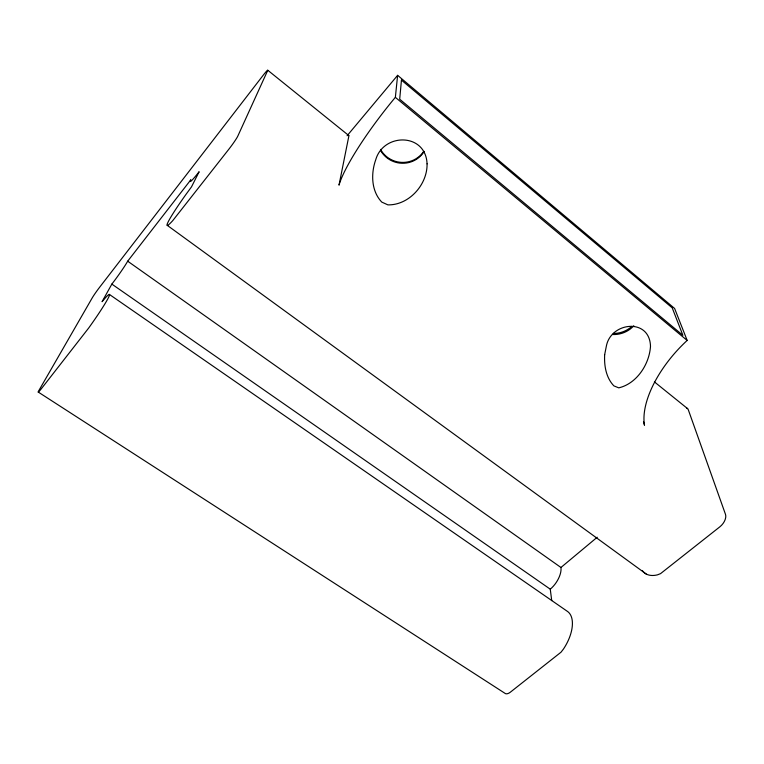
<?xml version="1.0" encoding="UTF-8"?>
<svg xmlns="http://www.w3.org/2000/svg" width="764" height="764" viewBox="0 0 764 764"><rect width="100%" height="100%" fill="white"/><g stroke="black" fill="none" stroke-linecap="round" stroke-linejoin="round"><path stroke-width="1.15" d="M348.327 135.514A10.18 1.528 -52.8 0 1 348.833 136.145L339.006 185.155A92.444 15.882 -52.2 0 1 395.36 97.334L397.624 75.33L674.612 308.455L687.161 340.438A82.206 40.587 -47.8 0 0 644.501 425.252L643.517 421.823M111.85 284.103L102.07 301.694L105.48 297.74A38.076 2.636 -54.5 0 1 107.352 299.708A38.076 2.636 -54.5 0 1 88.748 327.947L41.342 388.752A10.868 0.735 -54.7 0 1 39.059 390.203L92.215 297.912A9.311 0.554 -54.3 0 1 99.454 287.484L262.816 75.731A10.476 0.688 -53.5 0 1 267.601 70.689L237.805 136.116A12.234 0.955 -53.7 0 1 228.837 149.238L172.76 220.624A40.693 3.046 -53.9 0 1 186.149 194.18L191.535 186.817L199.127 171.728A21.478 1.48 -53.8 0 1 190.847 179.76L127.683 261.192A20.256 1.318 -54.3 0 1 111.85 284.103L550.261 589.178L551.732 600.619M347.104 135.744L397.624 75.33M550.261 589.178A17.41 8.757 -55.8 0 0 560.948 567.49L597.228 537.235M38.2 392.037L504.651 693.101A9.263 4.794 -59.6 0 0 510.304 692.222L560.996 652.217L563.421 649.104A32.413 17.161 -57.6 0 0 567.499 611.439L109.424 294.455M127.683 261.192L560.948 567.49M167.392 225.437L646.105 573.955M267.734 70.212L348.795 135.553M654.414 381.895L687.61 408.654M395.36 97.334L687.161 340.438M423.657 151.453A25.059 24.362 6.7 0 1 380.567 149.4M424.211 151.387A25.107 24.4 6.6 0 1 402.074 163.267A25.107 24.4 6.6 0 1 380.462 150.241M633.805 325.77A23.684 20.37 -17.1 0 1 612.623 334.517M631.818 326.39A23.646 20.351 -17.2 0 1 613.33 333.457M642.333 570.584A34.265 19.406 -52.4 0 0 657.412 574.862L660.516 573.659L719.908 526.778A10.228 5.978 -50.1 0 0 725.494 514.363L688.269 409.676A8.977 4.517 -49 0 0 686.54 408.091M604.677 354.591C604.028 365.593 606.024 377.655 613.874 385.877L618.773 387.854C636.784 383.643 649.4 364.208 650.498 346.273C649.667 317.652 610.961 321.94 606.377 346.035L604.677 354.591M427.066 163.849C427.487 184.602 409.046 205.296 387.911 204.876L381.79 202.107C371.304 191.181 370.827 173.963 375.563 160.239L375.64 160.087C383.117 132.678 425.834 132.611 427.066 163.849M401.444 80.115L399.696 99.205L682.882 335.3L672.215 307.854L401.444 80.115"/></g></svg>
